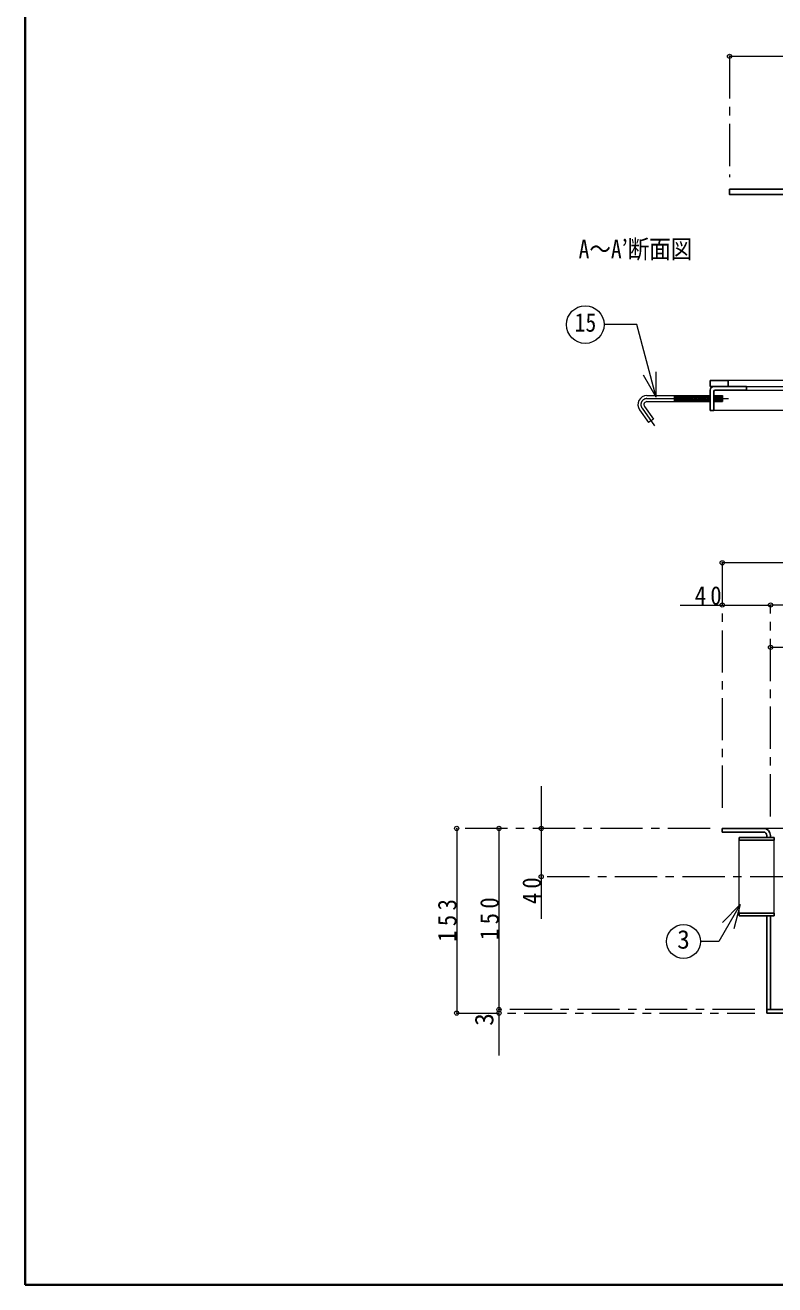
# Model space of a CAD drawing. Units: millimetres at full size, sheet at 1:7; details may follow other scales. Extents: x -1487 to 1348, y -983 to 984.
# Drawn here: x -1487 to -866, y -983 to 60 of the extents above; entities that cross this region are included whole.
import ezdxf
from ezdxf.enums import TextEntityAlignment as Align

# ---------------------------------------------------------------- set-up
doc = ezdxf.new("R2010")
doc.units = ezdxf.units.MM
doc.header["$LTSCALE"] = 7
doc.header["$PDMODE"] = 32
doc.header["$PDSIZE"] = 3.5
doc.linetypes.add('CHAIN1', pattern=[8, 5, -1, 1, -1])
doc.layers.add('0-A', color=4, linetype='Continuous', lineweight=9)
doc.styles.add('ＭＳ ゴシック', font='')
doc.styles.get('ＭＳ ゴシック').set_extended_font_data('MS Gothic')

msp = doc.modelspace()

# ---------------------------------------------------------------- linework, layer by layer
at = {"layer": '0-A', "color": 1, "lineweight": 40}
for p, q in [((-1487.357, -983.487), (-1487.357, 983.513)), ((1347.643, -983.487), (-1487.357, -983.487))]:
    msp.add_line(p, q, dxfattribs=at)
at = {"layer": '0-A', "linetype": 'CHAIN1'}
for p, q in [((-903.857, 34.013), (-903.857, -65.987)), ((-972.252, -249.487), (-904.756, -249.487)), ((-976.348, -257.355), (-966.037, -272.08)), ((-909.857, -385.487), (-909.857, -595.487)), ((-869.857, -595.487), (-869.857, -420.487)), ((-919.857, -605.487), (-1129.857, -605.487)), ((-851.857, -645.487), (-1059.857, -645.487)), ((-1129.857, -758.487), (-882.857, -758.487)), ((-882.857, -755.487), (-1094.857, -755.487))]:
    msp.add_line(p, q, dxfattribs=at)
at = {"layer": '0-A'}
for p, q in [((-903.857, 34.013), (-369.857, 34.013)), ((-949.756, -246.987), (-949.756, -251.987)), ((-948.886, -251.987), (-949.294, -246.987)), ((-947.883, -251.987), (-948.291, -246.987)), ((-946.879, -251.987), (-947.288, -246.987)), ((-945.876, -251.987), (-946.284, -246.987)), ((-944.873, -251.987), (-945.281, -246.987)), ((-943.869, -251.987), (-944.278, -246.987)), ((-942.866, -251.987), (-943.274, -246.987)), ((-941.863, -251.987), (-942.271, -246.987)), ((-940.859, -251.987), (-941.268, -246.987)), ((-939.856, -251.987), (-940.264, -246.987)), ((-938.853, -251.987), (-939.261, -246.987)), ((-937.849, -251.987), (-938.258, -246.987)), ((-936.846, -251.987), (-937.254, -246.987)), ((-935.843, -251.987), (-936.251, -246.987)), ((-934.839, -251.987), (-935.248, -246.987)), ((-933.836, -251.987), (-934.244, -246.987)), ((-932.833, -251.987), (-933.241, -246.987)), ((-931.829, -251.987), (-932.238, -246.987)), ((-930.826, -251.987), (-931.234, -246.987)), ((-929.823, -251.987), (-930.231, -246.987)), ((-928.819, -251.987), (-929.228, -246.987)), ((-927.816, -251.987), (-928.224, -246.987)), ((-926.813, -251.987), (-927.221, -246.987)), ((-925.809, -251.987), (-926.218, -246.987)), ((-924.806, -251.987), (-925.214, -246.987)), ((-923.803, -251.987), (-924.211, -246.987)), ((-922.799, -251.987), (-923.208, -246.987)), ((-921.796, -251.987), (-922.204, -246.987)), ((-920.793, -251.987), (-921.201, -246.987)), ((-919.857, -251.154), (-920.198, -246.987)), ((-915.776, -251.987), (-916.184, -246.987)), ((-914.773, -251.987), (-915.181, -246.987)), ((-913.769, -251.987), (-914.178, -246.987)), ((-912.766, -251.987), (-913.174, -246.987)), ((-911.763, -251.987), (-912.171, -246.987)), ((-910.759, -251.987), (-911.168, -246.987)), ((-909.756, -251.987), (-910.164, -246.987)), ((-916.779, -251.987), (-916.857, -251.032)), ((-9.857, -259.487), (-916.857, -259.487)), ((170.143, -385.487), (-909.857, -385.487)), ((-944.857, -420.487), (-869.857, -420.487)), ((130.143, -420.487), (-869.857, -420.487)), ((-869.857, -455.487), (-634.857, -455.487)), ((-1059.857, -570.487), (-1059.857, -680.487)), ((-1129.857, -605.487), (-1129.857, -758.487)), ((-1094.857, -605.487), (-1094.857, -755.487)), ((136.143, -605.487), (-875.857, -605.487)), ((-1094.857, -755.487), (-1094.857, -793.487))]:
    msp.add_line(p, q, dxfattribs=at)
at = {"layer": '0-A', "color": 5, "lineweight": 25}
for p, q in [((-903.857, -75.987), (-487.857, -75.987)), ((-919.857, -234.487), (-919.857, -239.487)), ((-904.857, -234.487), (-919.857, -234.487)), ((-919.857, -239.487), (-889.857, -239.487)), ((-904.857, -234.487), (-904.857, -239.487)), ((-889.857, -239.487), (-889.857, -242.487)), ((-919.857, -242.487), (-919.857, -259.487)), ((-916.857, -243.487), (-916.857, -259.487)), ((-915.857, -242.487), (-889.857, -242.487)), ((-916.857, -259.487), (-919.857, -259.487)), ((-909.857, -605.487), (-909.857, -608.487)), ((-875.857, -605.487), (-909.857, -605.487)), ((-875.857, -608.487), (-909.857, -608.487)), ((-895.857, -612.987), (-895.857, -615.237)), ((-866.857, -612.987), (-895.857, -612.987)), ((-866.857, -615.237), (-895.857, -615.237)), ((-872.857, -612.987), (-872.857, -611.487)), ((-869.857, -611.487), (-869.857, -612.987)), ((-866.857, -612.987), (-866.857, -615.237)), ((-895.857, -675.737), (-895.857, -677.987)), ((-866.857, -675.737), (-895.857, -675.737)), ((-866.857, -677.987), (-895.857, -677.987)), ((-872.857, -677.987), (-872.857, -758.487)), ((-869.857, -755.487), (-869.857, -677.987)), ((-866.857, -675.737), (-866.857, -677.987)), ((133.143, -755.487), (-872.857, -755.487)), ((-872.857, -758.487), (133.143, -758.487))]:
    msp.add_line(p, q, dxfattribs=at)
at = {"layer": '0-A', "color": 7, "lineweight": 18}
for p, q in [((-964.607, -248.372), (-964.607, -227.372)), ((-964.607, -248.372), (-975.107, -230.185)), ((165.143, -234.487), (-904.857, -234.487)), ((-889.857, -239.487), (150.143, -239.487)), ((-972.252, -246.987), (-919.857, -246.987)), ((-916.857, -246.987), (-909.756, -246.987)), ((-909.756, -246.987), (-909.756, -251.987)), ((-889.857, -242.487), (150.143, -242.487)), ((-978.396, -258.789), (-970.953, -269.418)), ((-972.252, -251.987), (-919.857, -251.987)), ((-916.857, -251.987), (-909.756, -251.987)), ((-895.857, -675.737), (-895.857, -615.237)), ((-866.857, -675.737), (-866.857, -615.237)), ((-894.891, -668.46), (-912.635, -699.194)), ((-894.891, -668.46), (-909.74, -683.309)), ((-894.891, -668.46), (-900.326, -688.744)), ((-912.635, -699.194), (-927.943, -699.194))]:
    msp.add_line(p, q, dxfattribs=at)
at = {"layer": '0-A', "color": 5, "lineweight": 25}
msp.add_lwpolyline([(-903.857, -75.987), (-903.857, -80.487), (-487.857, -80.487)], dxfattribs=at)
at = {"layer": '0-A', "color": 7, "lineweight": 18}
for points in [[(-964.607, -248.372), (-980.721, -188.235), (-1007.729, -188.235)], [(-974.3, -255.921), (-966.857, -266.551), (-970.953, -269.418)]]:
    msp.add_lwpolyline(points, dxfattribs=at)
for centre, radius in [((-1023.329, -188.235), 15.6), ((-941.943, -699.194), 14)]:
    msp.add_circle(centre, radius, dxfattribs=at)
at = {"layer": '0-A', "color": 5, "lineweight": 25}
for centre, radius, start, end in [((-916.857, -242.487), 3, 90, 180), ((-915.857, -243.487), 1, 90, 180), ((-875.857, -611.487), 6, 0, 90), ((-875.857, -611.487), 3, 0, 90)]:
    msp.add_arc(centre, radius, start, end, dxfattribs=at)
at = {"layer": '0-A', "color": 7, "lineweight": 18}
for radius in [7.5, 2.5]:
    msp.add_arc((-972.252, -254.487), radius, 90, 215, dxfattribs=at)
at = {"layer": '0-A', "linetype": 'CHAIN1'}
msp.add_arc((-972.252, -254.487), 5, 90, 215, dxfattribs=at)
at = {"layer": '0-A'}
for p in [(-903.857, 34.013), (-909.857, -385.487), (-909.857, -420.487), (-869.857, -420.487), (-869.857, -455.487), (-1129.857, -605.487), (-1094.857, -605.487), (-1059.857, -605.487), (-1059.857, -645.487), (-1129.857, -758.487), (-1094.857, -755.487), (-1094.857, -758.487)]:
    msp.add_point(p, dxfattribs=at)

# ---------------------------------------------------------------- texts
at = {"layer": '0-A', "color": 7, "style": 'ＭＳ ゴシック', "width": 0.85}
for s, p in [('A～A’断面図', (-1028.857, -137.987)), ('15', (-1032.079, -198.735))]:
    msp.add_text(s, height=15.4, dxfattribs=at).set_placement(p, align=Align.BOTTOM_LEFT)
at = {"layer": '0-A', "color": 7, "style": 'ＭＳ ゴシック'}
msp.add_text('3', height=15.4, dxfattribs=at).set_placement((-947.193, -709.694), align=Align.BOTTOM_LEFT)
msp.add_text('3', height=15.4, rotation=90, dxfattribs=at).set_placement((-1094.857, -768.987), align=Align.BOTTOM_LEFT)
at = {"layer": '0-A', "color": 7, "insert": (-932.607, -420.487), "char_height": 15.4, "attachment_point": 7, "style": 'ＭＳ ゴシック'}
msp.add_mtext('\\T1.36;\\W0.9;40', dxfattribs=at)
at = {"layer": '0-A', "color": 7, "char_height": 15.4, "attachment_point": 7, "rotation": 90, "style": 'ＭＳ ゴシック'}
for s, insert in [('\\T1.36;\\W0.9;40', (-1059.857, -668.237)), ('\\T1.38;\\W0.9;153', (-1129.857, -699.487)), ('\\T1.38;\\W0.9;150', (-1094.857, -697.987))]:
    msp.add_mtext(s, dxfattribs=dict(at, insert=insert))

doc.saveas('drawing.dxf')
